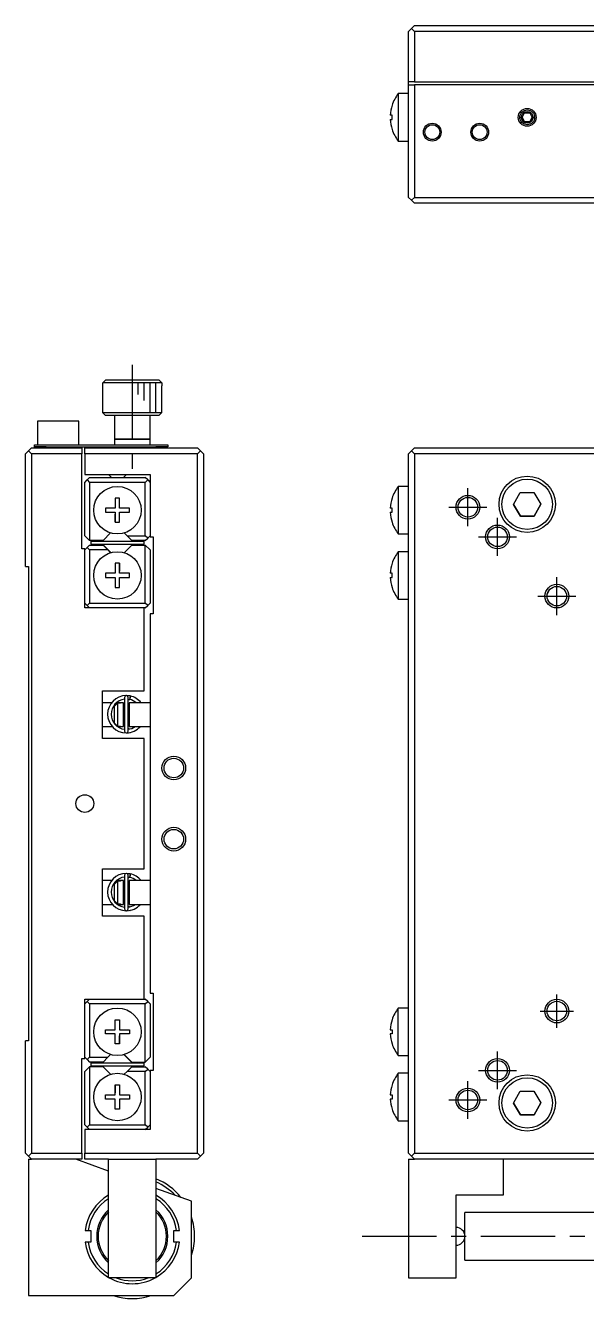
# Model space of a CAD drawing. Extents: x -231 to 383, y -28 to 309.
# Drawn here: x -168.3 to -73.7, y 94.3 to 309 of the extents above; entities that cross this region are included whole.
import ezdxf

# ---------------------------------------------------------------- set-up
doc = ezdxf.new("R2010")
doc.units = 0
doc.header["$LTSCALE"] = 10
doc.linetypes.add('CENTER', pattern=[2, 1.25, -0.25, 0.25, -0.25])
doc.layers.get('0').update_dxf_attribs({"linetype": 'CONTINUOUS'})
doc.layers.add('CENTER', color=1, linetype='CENTER')

msp = doc.modelspace()

# ---------------------------------------------------------------- linework, layer by layer
at = {"color": 7, "linetype": 'CONTINUOUS'}
for p, q in [((-103.739246, 308.047833), (-103.239246, 308.547833)), ((-103.739246, 299.547833), (-103.739246, 308.047833)), ((-102.739246, 309.047833), (-103.239246, 308.547833)), ((-103.239246, 308.547833), (-102.739246, 308.047833)), ((-102.739246, 309.047833), (15.260754, 309.047833)), ((-102.739246, 308.047833), (-102.739246, 299.547833)), ((15.260754, 308.047833), (-102.739246, 308.047833)), ((-102.739246, 299.547833), (-103.739246, 299.547833)), ((-103.739246, 299.047833), (-103.739246, 299.547833)), ((-103.739246, 295.197833), (-103.739246, 299.047833)), ((-103.739246, 299.047833), (-102.739246, 299.047833)), ((-102.739246, 299.547833), (-66.239246, 299.547833)), ((-66.239246, 299.047833), (-102.739246, 299.047833)), ((-102.739246, 299.047833), (-102.739246, 280.047833)), ((-105.462722, 297.547833), (-105.462722, 289.547833)), ((-103.739246, 297.547833), (-105.462722, 297.547833)), ((-103.739246, 297.547833), (-105.462722, 297.547833)), ((-106.501829, 295.583263), (-106.510878, 295.587677)), ((-103.739246, 291.897833), (-103.739246, 295.197833)), ((-84.605272, 293.547833), (-84.172259, 294.297833)), ((-84.172259, 294.297833), (-83.306233, 294.297833)), ((-83.306233, 294.297833), (-82.873221, 293.547833)), ((-106.501829, 293.907833), (-106.819277, 293.907833)), ((-106.819277, 293.187833), (-106.501829, 293.187833)), ((-106.501829, 293.187833), (-106.501829, 293.907833)), ((-84.172259, 292.797833), (-84.605272, 293.547833)), ((-84.605272, 293.547833), (-84.172259, 292.797833)), ((-83.306233, 292.797833), (-84.172259, 292.797833)), ((-84.172259, 292.797833), (-83.306233, 292.797833)), ((-82.873221, 293.547833), (-83.306233, 292.797833)), ((-83.306233, 292.797833), (-82.873221, 293.547833)), ((-106.510878, 291.507989), (-106.501829, 291.512402)), ((-103.739246, 280.047833), (-103.739246, 291.897833)), ((-105.462722, 289.547833), (-103.739246, 289.547833)), ((-105.462722, 289.547833), (-103.739246, 289.547833)), ((-103.739246, 280.047833), (-103.239246, 279.547833)), ((-103.239246, 279.547833), (-102.739246, 280.047833)), ((-103.239246, 279.547833), (-102.739246, 279.047833)), ((-102.739246, 280.047833), (15.260754, 280.047833)), ((15.260754, 279.047833), (-102.739246, 279.047833)), ((-155.292043, 248.769549), (-154.790256, 249.269549)), ((-154.790256, 249.269549), (-145.825882, 249.269549)), ((-145.825882, 249.269549), (-145.324095, 248.769549)), ((-155.308069, 248.269549), (-155.292043, 248.269549)), ((-155.308069, 248.269549), (-155.308069, 243.769549)), ((-145.324095, 248.769549), (-155.292043, 248.769549)), ((-155.292043, 248.269549), (-155.292043, 248.769549)), ((-145.324095, 248.769549), (-145.324095, 248.269549)), ((-145.324095, 248.269549), (-145.308069, 248.269549)), ((-145.308069, 243.769549), (-145.308069, 248.269549)), ((-155.308069, 243.769549), (-145.308069, 243.769549)), ((-155.308069, 243.769549), (-154.808069, 243.269549)), ((-145.808069, 243.269549), (-154.808069, 243.269549)), ((-153.308069, 243.269549), (-153.308069, 239.269549)), ((-147.308069, 239.269549), (-147.308069, 243.269549)), ((-145.808069, 243.269549), (-145.308069, 243.769549)), ((-159.308069, 242.269549), (-166.308069, 242.269549)), ((-166.308069, 242.269549), (-166.308069, 238.269549)), ((-159.308069, 238.269549), (-159.308069, 242.269549)), ((-153.308069, 239.269549), (-147.308069, 239.269549)), ((-147.308069, 239.269549), (-153.308069, 239.269549)), ((-153.308069, 239.269549), (-153.308069, 238.269549)), ((-147.308069, 238.269549), (-147.308069, 239.269549)), ((-168.308069, 236.769549), (-167.808069, 237.269549)), ((-168.308069, 217.769549), (-168.308069, 236.769549)), ((-167.808069, 237.269549), (-167.308069, 237.769549)), ((-167.308069, 236.769549), (-167.808069, 237.269549)), ((-167.308069, 237.769549), (-158.808069, 237.769549)), ((-158.808069, 236.769549), (-167.308069, 236.769549)), ((-167.308069, 236.769549), (-167.308069, 118.769549)), ((-166.808069, 237.969549), (-166.808069, 238.269549)), ((-166.808069, 238.269549), (-164.808069, 238.269549)), ((-166.808069, 237.769549), (-166.808069, 237.969549)), ((-166.808069, 237.969549), (-164.808069, 237.969549)), ((-164.808069, 237.969549), (-166.808069, 237.969549)), ((-164.808069, 238.269549), (-146.308069, 238.269549)), ((-164.808069, 237.969549), (-160.808069, 237.969549)), ((-164.808069, 237.969549), (-160.808069, 237.969549)), ((-160.808069, 237.969549), (-146.308069, 237.969549)), ((-158.808069, 237.969549), (-158.808069, 237.769549)), ((-158.808069, 237.769549), (-158.808069, 236.769549)), ((-158.808069, 220.769549), (-158.808069, 236.769549)), ((-158.308069, 237.769549), (-139.308069, 237.769549)), ((-158.308069, 236.769549), (-158.308069, 237.769549)), ((-158.308069, 236.769549), (-158.308069, 233.269549)), ((-139.308069, 236.769549), (-158.308069, 236.769549)), ((-151.808069, 237.969549), (-151.808069, 237.769568)), ((-148.808069, 237.769568), (-148.808069, 237.969549)), ((-146.308069, 238.269549), (-144.308069, 238.269549)), ((-144.308069, 237.969549), (-146.308069, 237.969549)), ((-144.308069, 238.269549), (-144.308069, 237.969549)), ((-138.808069, 237.269549), (-139.308069, 237.769549)), ((-139.308069, 236.769549), (-138.808069, 237.269549)), ((-139.308069, 118.769549), (-139.308069, 236.769549)), ((-138.808069, 237.269549), (-138.308069, 236.769549)), ((-138.308069, 236.769549), (-138.308069, 118.769549)), ((-103.739246, 236.769549), (-103.239246, 237.269549)), ((-103.739246, 228.919549), (-103.739246, 236.769549)), ((-103.239246, 237.269549), (-102.739246, 237.769549)), ((-103.239246, 237.269549), (-102.739246, 236.769549)), ((-102.739246, 237.769549), (15.260754, 237.769549)), ((-102.739246, 236.769549), (-102.739246, 118.769549)), ((15.260754, 236.769549), (-102.739246, 236.769549)), ((-158.308069, 233.269549), (-154.308069, 233.269549)), ((-158.308069, 231.969549), (-157.908069, 232.369549)), ((-158.308069, 222.969549), (-158.308069, 231.969549)), ((-157.508069, 232.769549), (-157.908069, 232.369549)), ((-157.908069, 232.369549), (-157.508069, 231.969549)), ((-157.508069, 232.769549), (-148.108069, 232.769549)), ((-157.508069, 231.969549), (-157.508069, 222.169549)), ((-148.108069, 231.969549), (-157.508069, 231.969549)), ((-154.308069, 233.269549), (-151.808064, 233.269549)), ((-154.308069, 233.269549), (-154.058069, 233.019549)), ((-154.058069, 233.019549), (-153.808069, 232.769549)), ((-151.808069, 232.769549), (-151.558069, 233.019549)), ((-151.808064, 233.269549), (-151.308069, 233.269549)), ((-151.558069, 233.019549), (-151.308069, 233.269549)), ((-151.308069, 233.269549), (-148.808074, 233.269549)), ((-148.808074, 233.269549), (-147.308069, 233.269549)), ((-147.708069, 232.369549), (-148.108069, 232.769549)), ((-148.108069, 231.969549), (-147.708069, 232.369549)), ((-148.108069, 222.969549), (-148.108069, 231.969549)), ((-147.708069, 232.369549), (-147.308069, 231.969549)), ((-147.308069, 233.269549), (-147.308069, 222.769549)), ((-105.462722, 231.269549), (-105.462722, 223.269549)), ((-103.739246, 231.269549), (-105.462722, 231.269549)), ((-86.048553, 228.248634), (-84.912013, 230.259009)), ((-84.912013, 230.259009), (-82.602706, 230.279925)), ((-82.602706, 230.279925), (-81.42994, 228.290464)), ((-152.448069, 229.30498), (-153.168069, 229.30498)), ((-153.168069, 229.30498), (-153.168069, 227.629549)), ((-153.168069, 229.30498), (-153.168069, 227.957578)), ((-152.448069, 227.629549), (-152.448069, 229.30498)), ((-106.501829, 229.30498), (-106.510878, 229.309393)), ((-103.739246, 225.619549), (-103.739246, 228.919549)), ((-84.875786, 226.259173), (-86.048553, 228.248634)), ((-86.048553, 228.248634), (-84.875786, 226.259173)), ((-81.42994, 228.290464), (-82.56648, 226.280089)), ((-82.56648, 226.280089), (-81.42994, 228.290464)), ((-153.168069, 227.629549), (-154.843499, 227.629549)), ((-154.843499, 227.629549), (-154.843499, 226.909549)), ((-154.843499, 226.909549), (-153.168069, 226.909549)), ((-153.168069, 226.909549), (-153.168069, 225.234119)), ((-153.168069, 225.234119), (-153.168069, 226.58152)), ((-150.772638, 227.629549), (-152.448069, 227.629549)), ((-152.448069, 225.234119), (-152.448069, 226.909549)), ((-152.448069, 226.909549), (-150.772638, 226.909549)), ((-150.772638, 226.909549), (-150.772638, 227.629549)), ((-106.501829, 227.629549), (-106.819277, 227.629549)), ((-106.819277, 226.909549), (-106.501829, 226.909549)), ((-106.501829, 226.909549), (-106.501829, 227.629549)), ((-103.739246, 217.919549), (-103.739246, 225.619549)), ((-82.56648, 226.280089), (-84.875786, 226.259173)), ((-84.875786, 226.259173), (-82.56648, 226.280089)), ((-155.236496, 222.169549), (-153.965408, 223.440637)), ((-153.168069, 225.234119), (-152.448069, 225.234119)), ((-151.65073, 223.440637), (-151.179642, 222.969549)), ((-106.510878, 225.229705), (-106.501829, 225.234119)), ((-157.508069, 222.169549), (-158.308069, 222.969549)), ((-157.508069, 221.369549), (-157.908069, 220.969549)), ((-155.236496, 222.169549), (-157.508069, 222.169549)), ((-157.508069, 221.369549), (-155.236496, 221.369549)), ((-157.308069, 222.019549), (-148.308069, 222.019549)), ((-157.308069, 222.019549), (-157.308069, 221.519549)), ((-157.308069, 221.519549), (-148.308069, 221.519549)), ((-155.307207, 222.169549), (-155.457207, 222.019549)), ((-155.386496, 222.019549), (-155.236496, 222.169549)), ((-155.236496, 221.369549), (-155.386496, 221.519549)), ((-155.315785, 221.519549), (-153.910785, 220.114548)), ((-155.236496, 221.369549), (-154.436496, 220.569549)), ((-150.379642, 221.369549), (-151.65073, 220.098461)), ((-151.179642, 222.969549), (-148.108069, 222.969549)), ((-150.379642, 222.169549), (-151.179642, 222.969549)), ((-148.108069, 222.169549), (-150.379642, 222.169549)), ((-150.229642, 221.519549), (-150.379642, 221.369549)), ((-150.379642, 221.369549), (-148.108069, 221.369549)), ((-150.158931, 222.019549), (-150.308931, 222.169549)), ((-148.308069, 221.519549), (-148.308069, 222.019549)), ((-147.708069, 222.569549), (-148.108069, 222.969549)), ((-148.108069, 222.169549), (-147.708069, 222.569549)), ((-148.108069, 211.569549), (-148.108069, 221.369549)), ((-148.108069, 221.369549), (-147.308069, 220.569549)), ((-147.308069, 222.969549), (-147.708069, 222.569549)), ((-147.308069, 222.769549), (-146.808069, 222.769549)), ((-146.808069, 222.769549), (-146.808069, 209.769549)), ((-105.462722, 223.269549), (-103.739246, 223.269549)), ((-158.308069, 220.769549), (-158.808069, 220.769549)), ((-158.308069, 220.569549), (-157.908069, 220.969549)), ((-158.308069, 210.769549), (-158.308069, 220.769549)), ((-157.908069, 220.969549), (-157.508069, 220.569549)), ((-154.436496, 220.569549), (-157.508069, 220.569549)), ((-157.508069, 220.569549), (-157.508069, 211.569549)), ((-153.965408, 220.098461), (-154.436496, 220.569549)), ((-147.308069, 220.569549), (-147.308069, 211.569549)), ((-105.462722, 220.269549), (-105.462722, 216.269549)), ((-103.739246, 220.269549), (-105.462722, 220.269549)), ((-168.308069, 217.769549), (-167.808069, 217.769549)), ((-167.808069, 217.769549), (-167.808069, 137.769549)), ((-152.448069, 218.30498), (-153.168069, 218.30498)), ((-153.168069, 218.30498), (-153.168069, 216.629549)), ((-152.448069, 216.629549), (-152.448069, 218.30498)), ((-152.448069, 218.30498), (-152.448069, 216.957578)), ((-106.501829, 218.30498), (-106.510878, 218.309393)), ((-106.501829, 218.30498), (-106.510878, 218.309393)), ((-103.739246, 214.619549), (-103.739246, 217.919549)), ((-153.168069, 216.629549), (-154.843499, 216.629549)), ((-154.843499, 216.629549), (-154.843499, 215.909549)), ((-154.843499, 215.909549), (-153.168069, 215.909549)), ((-153.168069, 215.909549), (-153.168069, 214.234119)), ((-150.772638, 216.629549), (-152.448069, 216.629549)), ((-152.448069, 215.909549), (-150.772638, 215.909549)), ((-152.448069, 214.234119), (-152.448069, 215.909549)), ((-152.448069, 214.234119), (-152.448069, 215.58152)), ((-150.772638, 215.909549), (-150.772638, 216.629549)), ((-106.501829, 216.629549), (-106.819277, 216.629549)), ((-106.819277, 215.909549), (-106.501829, 215.909549)), ((-106.501829, 215.909549), (-106.501829, 216.629549)), ((-105.462722, 216.269549), (-105.462722, 212.269549)), ((-153.168069, 214.234119), (-152.448069, 214.234119)), ((-106.510878, 214.229705), (-106.501829, 214.234119)), ((-106.510878, 214.229705), (-106.501829, 214.234119)), ((-103.739246, 140.919549), (-103.739246, 214.619549)), ((-157.908069, 211.169549), (-158.308069, 211.569549)), ((-148.308069, 210.769549), (-158.308069, 210.769549)), ((-157.508069, 211.569549), (-157.908069, 211.169549)), ((-157.908069, 211.169549), (-157.508069, 210.769549)), ((-157.508069, 211.569549), (-148.108069, 211.569549)), ((-148.108069, 210.769549), (-148.308069, 210.769549)), ((-148.308069, 196.769549), (-148.308069, 210.769549)), ((-147.708069, 211.169549), (-148.108069, 211.569549)), ((-148.108069, 210.769549), (-147.708069, 211.169549)), ((-147.308069, 211.569549), (-147.708069, 211.169549)), ((-105.462722, 212.269549), (-103.739246, 212.269549)), ((-147.308069, 209.769549), (-147.308069, 145.769549)), ((-146.808069, 209.769549), (-147.308069, 209.769549)), ((-155.308069, 196.769549), (-148.308069, 196.769549)), ((-155.308069, 194.019549), (-155.308069, 196.769549)), ((-151.613333, 195.694657), (-151.613333, 189.994657)), ((-150.743612, 195.942108), (-151.281205, 195.993589)), ((-150.647295, 195.923438), (-151.088391, 195.893176)), ((-151.013333, 189.994657), (-151.013333, 195.694657)), ((-150.637735, 195.920788), (-150.763158, 195.335121)), ((-150.646892, 195.922781), (-150.743612, 195.942108)), ((-150.72485, 195.457666), (-150.730101, 195.439592)), ((-150.719512, 195.476804), (-150.72485, 195.457666)), ((-150.71412, 195.496888), (-150.719512, 195.476804)), ((-150.708707, 195.517793), (-150.71412, 195.496888)), ((-150.703306, 195.539392), (-150.708707, 195.517793)), ((-150.697951, 195.561551), (-150.703306, 195.539392)), ((-150.692674, 195.584133), (-150.697951, 195.561551)), ((-150.687509, 195.607), (-150.692674, 195.584133)), ((-150.682487, 195.630009), (-150.687509, 195.607)), ((-150.677639, 195.65302), (-150.682487, 195.630009)), ((-150.672996, 195.67589), (-150.677639, 195.65302)), ((-150.668584, 195.698479), (-150.672996, 195.67589)), ((-150.664433, 195.720647), (-150.668584, 195.698479)), ((-150.660567, 195.742257), (-150.664433, 195.720647)), ((-150.65701, 195.763177), (-150.660567, 195.742257)), ((-150.653784, 195.783277), (-150.65701, 195.763177)), ((-150.65091, 195.802433), (-150.653784, 195.783277)), ((-150.648404, 195.820527), (-150.65091, 195.802433)), ((-150.646282, 195.837449), (-150.648404, 195.820527)), ((-150.647826, 195.923496), (-150.645804, 195.922575)), ((-150.644558, 195.853092), (-150.646282, 195.837449)), ((-150.645804, 195.922575), (-150.644183, 195.919852)), ((-150.643241, 195.867362), (-150.644558, 195.853092)), ((-150.644183, 195.919852), (-150.642972, 195.915344)), ((-150.642341, 195.880169), (-150.643241, 195.867362)), ((-150.642972, 195.915344), (-150.642179, 195.909077)), ((-150.641862, 195.891435), (-150.642341, 195.880169)), ((-150.642179, 195.909077), (-150.641808, 195.901091)), ((-150.641808, 195.901091), (-150.641862, 195.891435)), ((-153.804553, 194.769549), (-155.308069, 194.769549)), ((-155.308069, 191.519549), (-155.308069, 194.019549)), ((-153.308069, 194.183763), (-152.808069, 194.706041)), ((-153.308069, 191.355335), (-153.308069, 194.183763)), ((-152.308069, 194.769549), (-152.986301, 194.769549)), ((-152.808069, 194.706041), (-152.808069, 190.833057)), ((-152.308069, 194.706041), (-152.808069, 194.706041)), ((-152.308069, 194.769549), (-152.308069, 194.706041)), ((-151.808069, 194.769549), (-152.308069, 194.769549)), ((-151.808069, 190.769549), (-151.808069, 194.769549)), ((-151.613333, 194.019549), (-151.808069, 194.019549)), ((-151.613418, 195.37734), (-151.57652, 195.381412)), ((-151.013333, 195.141406), (-151.01312, 195.150681)), ((-150.808069, 194.019549), (-151.013333, 194.019549)), ((-151.01312, 195.150681), (-151.012434, 195.160447)), ((-151.012434, 195.160447), (-151.011275, 195.170169)), ((-151.011275, 195.170169), (-151.009648, 195.179823)), ((-151.009648, 195.179823), (-151.007554, 195.189389)), ((-151.007554, 195.189389), (-151.004998, 195.198844)), ((-151.004998, 195.198844), (-151.001985, 195.208166)), ((-151.001985, 195.208166), (-150.998521, 195.217335)), ((-150.998521, 195.217335), (-150.994613, 195.226328)), ((-150.994613, 195.226328), (-150.990268, 195.235126)), ((-150.990268, 195.235126), (-150.985496, 195.243706)), ((-150.985496, 195.243706), (-150.980306, 195.252048)), ((-150.980306, 195.252048), (-150.974708, 195.260131)), ((-150.974708, 195.260131), (-150.968714, 195.267936)), ((-150.968714, 195.267936), (-150.962337, 195.275444)), ((-150.962337, 195.275444), (-150.955591, 195.282633)), ((-150.955591, 195.282633), (-150.948489, 195.289486)), ((-150.948489, 195.289486), (-150.941047, 195.295985)), ((-150.941047, 195.295985), (-150.933283, 195.302111)), ((-150.933283, 195.302111), (-150.925213, 195.307848)), ((-150.925213, 195.307848), (-150.916857, 195.31318)), ((-150.916857, 195.31318), (-150.908235, 195.31809)), ((-150.908235, 195.31809), (-150.899367, 195.322565)), ((-150.899367, 195.322565), (-150.890274, 195.32659)), ((-150.890274, 195.32659), (-150.880981, 195.330154)), ((-150.880981, 195.330154), (-150.87151, 195.333244)), ((-150.87151, 195.333244), (-150.861887, 195.335852)), ((-150.861887, 195.335852), (-150.852135, 195.337969)), ((-150.852135, 195.337969), (-150.842282, 195.339587)), ((-150.842282, 195.339587), (-150.832353, 195.3407)), ((-150.832353, 195.3407), (-150.822375, 195.341306)), ((-150.822375, 195.341306), (-150.812376, 195.341401)), ((-150.812376, 195.341401), (-150.802383, 195.340984)), ((-150.808069, 194.769549), (-150.808069, 190.769549)), ((-147.308069, 194.769549), (-150.808069, 194.769549)), ((-150.802383, 195.340984), (-150.792423, 195.340057)), ((-150.792423, 195.340057), (-150.782523, 195.338623)), ((-150.782523, 195.338623), (-150.774152, 195.337002)), ((-150.782506, 195.339359), (-150.746281, 195.331378)), ((-150.771212, 195.337831), (-150.773621, 195.336944)), ((-150.76843, 195.340521), (-150.771212, 195.337831)), ((-150.765292, 195.344998), (-150.76843, 195.340521)), ((-150.761817, 195.351233), (-150.765292, 195.344998)), ((-150.758028, 195.359187), (-150.761817, 195.351233)), ((-150.753947, 195.368813), (-150.758028, 195.359187)), ((-150.749599, 195.380051), (-150.753947, 195.368813)), ((-150.745012, 195.392831), (-150.749599, 195.380051)), ((-150.740213, 195.407074), (-150.745012, 195.392831)), ((-150.735233, 195.422693), (-150.740213, 195.407074)), ((-150.730101, 195.439592), (-150.735233, 195.422693)), ((-155.308069, 188.769549), (-155.308069, 191.519549)), ((-152.808069, 190.833057), (-153.308069, 191.355335)), ((-151.808069, 191.519549), (-151.613333, 191.519549)), ((-151.013333, 191.519549), (-150.808069, 191.519549)), ((-155.308069, 190.769549), (-153.680887, 190.769549)), ((-152.808069, 190.833057), (-152.308069, 190.833057)), ((-152.795294, 190.769549), (-152.308069, 190.769549)), ((-152.308069, 190.833057), (-152.308069, 190.769549)), ((-152.308069, 190.769549), (-151.808069, 190.769549)), ((-151.013223, 190.54123), (-151.013333, 190.547907)), ((-151.012662, 190.531451), (-151.013223, 190.54123)), ((-151.011627, 190.521707), (-151.012662, 190.531451)), ((-151.010121, 190.512021), (-151.011627, 190.521707)), ((-151.008146, 190.502415), (-151.010121, 190.512021)), ((-151.005705, 190.49291), (-151.008146, 190.502415)), ((-151.002802, 190.48353), (-151.005705, 190.49291)), ((-150.999444, 190.474295), (-151.002802, 190.48353)), ((-150.995636, 190.465228), (-150.999444, 190.474295)), ((-150.991386, 190.45635), (-150.995636, 190.465228)), ((-150.986701, 190.447684), (-150.991386, 190.45635)), ((-150.981592, 190.43925), (-150.986701, 190.447684)), ((-150.976068, 190.43107), (-150.981592, 190.43925)), ((-150.970141, 190.423164), (-150.976068, 190.43107)), ((-150.963824, 190.415554), (-150.970141, 190.423164)), ((-150.957129, 190.408258), (-150.963824, 190.415554)), ((-150.950072, 190.401297), (-150.957129, 190.408258)), ((-150.942669, 190.39469), (-150.950072, 190.401297)), ((-150.934937, 190.388455), (-150.942669, 190.39469)), ((-150.926893, 190.38261), (-150.934937, 190.388455)), ((-150.918558, 190.377172), (-150.926893, 190.38261)), ((-150.909951, 190.372156), (-150.918558, 190.377172)), ((-150.901094, 190.367577), (-150.909951, 190.372156)), ((-150.89201, 190.36345), (-150.901094, 190.367577)), ((-150.882721, 190.359786), (-150.89201, 190.36345)), ((-150.873253, 190.356598), (-150.882721, 190.359786)), ((-150.86363, 190.353895), (-150.873253, 190.356598)), ((-150.853878, 190.351685), (-150.86363, 190.353895)), ((-150.844023, 190.349976), (-150.853878, 190.351685)), ((-150.834093, 190.348772), (-150.844023, 190.349976)), ((-150.824115, 190.348077), (-150.834093, 190.348772)), ((-150.814115, 190.347893), (-150.824115, 190.348077)), ((-150.804121, 190.34822), (-150.814115, 190.347893)), ((-150.808069, 190.769549), (-147.308069, 190.769549)), ((-150.794161, 190.349057), (-150.804121, 190.34822)), ((-150.784261, 190.350402), (-150.794161, 190.349057)), ((-150.774152, 190.352312), (-150.784261, 190.350402)), ((-150.702871, 189.755903), (-150.701303, 189.756129)), ((-150.701303, 189.756129), (-150.699339, 189.756416)), ((-150.699339, 189.756416), (-150.69749, 189.756691)), ((-150.69749, 189.756691), (-150.695783, 189.756949)), ((-150.695783, 189.756949), (-150.694702, 189.757115)), ((-150.694702, 189.757115), (-150.692327, 189.757483)), ((-150.692327, 189.757483), (-150.691167, 189.757666)), ((-150.691167, 189.757666), (-150.689685, 189.757902)), ((-150.689685, 189.757902), (-150.687965, 189.758179)), ((-150.687965, 189.758179), (-150.686623, 189.758399)), ((-150.686623, 189.758399), (-150.683118, 189.758982)), ((-150.683118, 189.758982), (-150.681571, 189.759245)), ((-150.681571, 189.759245), (-150.647295, 189.765876)), ((-150.646808, 189.766033), (-150.647826, 189.765818)), ((-150.647345, 189.766431), (-150.582806, 189.781115)), ((-148.308069, 188.769549), (-155.308069, 188.769549)), ((-148.308069, 166.769549), (-148.308069, 188.769549)), ((-155.308069, 166.769549), (-148.308069, 166.769549)), ((-155.308069, 164.019549), (-155.308069, 166.769549)), ((-151.613418, 165.37734), (-151.57652, 165.381412)), ((-151.613333, 165.694657), (-151.613333, 159.994657)), ((-150.743612, 165.942108), (-151.281205, 165.993589)), ((-150.647295, 165.923438), (-151.088391, 165.893176)), ((-151.013333, 159.994657), (-151.013333, 165.694657)), ((-150.636853, 165.92001), (-150.763158, 165.335121)), ((-150.749599, 165.380051), (-150.753947, 165.368813)), ((-150.745012, 165.392831), (-150.749599, 165.380051)), ((-150.740213, 165.407074), (-150.745012, 165.392831)), ((-150.646892, 165.922781), (-150.743612, 165.942108)), ((-150.735233, 165.422693), (-150.740213, 165.407074)), ((-150.730101, 165.439592), (-150.735233, 165.422693)), ((-150.72485, 165.457666), (-150.730101, 165.439592)), ((-150.719512, 165.476804), (-150.72485, 165.457666)), ((-150.71412, 165.496888), (-150.719512, 165.476804)), ((-150.708707, 165.517793), (-150.71412, 165.496888)), ((-150.703306, 165.539392), (-150.708707, 165.517793)), ((-150.697951, 165.561551), (-150.703306, 165.539392)), ((-150.692674, 165.584133), (-150.697951, 165.561551)), ((-150.687509, 165.607), (-150.692674, 165.584133)), ((-150.682487, 165.630009), (-150.687509, 165.607)), ((-150.677639, 165.65302), (-150.682487, 165.630009)), ((-150.672996, 165.67589), (-150.677639, 165.65302)), ((-150.668584, 165.698479), (-150.672996, 165.67589)), ((-150.664433, 165.720647), (-150.668584, 165.698479)), ((-150.660567, 165.742257), (-150.664433, 165.720647)), ((-150.65701, 165.763177), (-150.660567, 165.742257)), ((-150.653784, 165.783277), (-150.65701, 165.763177)), ((-150.65091, 165.802433), (-150.653784, 165.783277)), ((-150.648404, 165.820527), (-150.65091, 165.802433)), ((-150.646282, 165.837449), (-150.648404, 165.820527)), ((-150.647826, 165.923496), (-150.645804, 165.922575)), ((-150.644558, 165.853092), (-150.646282, 165.837449)), ((-150.645804, 165.922575), (-150.644183, 165.919852)), ((-150.643241, 165.867362), (-150.644558, 165.853092)), ((-150.644183, 165.919852), (-150.642972, 165.915344)), ((-150.642341, 165.880169), (-150.643241, 165.867362)), ((-150.642972, 165.915344), (-150.642179, 165.909077)), ((-150.641862, 165.891435), (-150.642341, 165.880169)), ((-150.642179, 165.909077), (-150.641808, 165.901091)), ((-150.641808, 165.901091), (-150.641862, 165.891435)), ((-150.637735, 165.920788), (-150.636853, 165.92001)), ((-153.804553, 164.769549), (-155.308069, 164.769549)), ((-155.308069, 161.519549), (-155.308069, 164.019549)), ((-153.308069, 164.183763), (-152.808069, 164.706041)), ((-153.308069, 161.355335), (-153.308069, 164.183763)), ((-152.308069, 164.769549), (-152.986301, 164.769549)), ((-152.808069, 164.706041), (-152.808069, 160.833057)), ((-152.308069, 164.706041), (-152.808069, 164.706041)), ((-152.308069, 164.769549), (-152.308069, 164.706041)), ((-151.808069, 164.769549), (-152.308069, 164.769549)), ((-151.808069, 160.769549), (-151.808069, 164.769549)), ((-151.613333, 164.019549), (-151.808069, 164.019549)), ((-151.013333, 165.141406), (-151.01312, 165.150681)), ((-150.808069, 164.019549), (-151.013333, 164.019549)), ((-151.01312, 165.150681), (-151.012434, 165.160447)), ((-151.012434, 165.160447), (-151.011275, 165.170169)), ((-151.011275, 165.170169), (-151.009648, 165.179823)), ((-151.009648, 165.179823), (-151.007554, 165.189389)), ((-151.007554, 165.189389), (-151.004998, 165.198844)), ((-151.004998, 165.198844), (-151.001985, 165.208166)), ((-151.001985, 165.208166), (-150.998521, 165.217335)), ((-150.998521, 165.217335), (-150.994613, 165.226328)), ((-150.994613, 165.226328), (-150.990268, 165.235126)), ((-150.990268, 165.235126), (-150.985496, 165.243706)), ((-150.985496, 165.243706), (-150.980306, 165.252048)), ((-150.980306, 165.252048), (-150.974708, 165.260131)), ((-150.974708, 165.260131), (-150.968714, 165.267936)), ((-150.968714, 165.267936), (-150.962337, 165.275444)), ((-150.962337, 165.275444), (-150.955591, 165.282633)), ((-150.955591, 165.282633), (-150.948489, 165.289486)), ((-150.948489, 165.289486), (-150.941047, 165.295985)), ((-150.941047, 165.295985), (-150.933283, 165.302111)), ((-150.933283, 165.302111), (-150.925213, 165.307848)), ((-150.925213, 165.307848), (-150.916857, 165.31318)), ((-150.916857, 165.31318), (-150.908235, 165.31809)), ((-150.908235, 165.31809), (-150.899367, 165.322565)), ((-150.899367, 165.322565), (-150.890274, 165.32659)), ((-150.890274, 165.32659), (-150.880981, 165.330154)), ((-150.880981, 165.330154), (-150.87151, 165.333244)), ((-150.87151, 165.333244), (-150.861887, 165.335852)), ((-150.861887, 165.335852), (-150.852135, 165.337969)), ((-150.852135, 165.337969), (-150.842282, 165.339587)), ((-150.842282, 165.339587), (-150.832353, 165.3407)), ((-150.832353, 165.3407), (-150.822375, 165.341306)), ((-150.822375, 165.341306), (-150.812376, 165.341401)), ((-150.812376, 165.341401), (-150.802383, 165.340984)), ((-150.808069, 164.769549), (-150.808069, 160.769549)), ((-147.308069, 164.769549), (-150.808069, 164.769549)), ((-150.802383, 165.340984), (-150.792423, 165.340057)), ((-150.792423, 165.340057), (-150.782523, 165.338623)), ((-150.782523, 165.338623), (-150.774152, 165.337002)), ((-150.782506, 165.339359), (-150.764708, 165.335508)), ((-150.771212, 165.337831), (-150.773621, 165.336944)), ((-150.76843, 165.340521), (-150.771212, 165.337831)), ((-150.765292, 165.344998), (-150.76843, 165.340521)), ((-150.761817, 165.351233), (-150.765292, 165.344998)), ((-150.764708, 165.335508), (-150.746281, 165.331378)), ((-150.758028, 165.359187), (-150.761817, 165.351233)), ((-150.753947, 165.368813), (-150.758028, 165.359187)), ((-155.308069, 158.769549), (-155.308069, 161.519549)), ((-152.808069, 160.833057), (-153.308069, 161.355335)), ((-151.808069, 161.519549), (-151.613333, 161.519549)), ((-151.013333, 161.519549), (-150.808069, 161.519549)), ((-155.308069, 160.769549), (-153.680887, 160.769549)), ((-152.808069, 160.833057), (-152.308069, 160.833057)), ((-152.795294, 160.769549), (-152.308069, 160.769549)), ((-152.308069, 160.833057), (-152.308069, 160.769549)), ((-152.308069, 160.769549), (-151.808069, 160.769549)), ((-151.013223, 160.54123), (-151.013333, 160.547907)), ((-151.012662, 160.531451), (-151.013223, 160.54123)), ((-151.011627, 160.521707), (-151.012662, 160.531451)), ((-151.010121, 160.512021), (-151.011627, 160.521707)), ((-151.008146, 160.502415), (-151.010121, 160.512021)), ((-151.005705, 160.49291), (-151.008146, 160.502415)), ((-151.002802, 160.48353), (-151.005705, 160.49291)), ((-150.999444, 160.474295), (-151.002802, 160.48353)), ((-150.995636, 160.465228), (-150.999444, 160.474295)), ((-150.991386, 160.45635), (-150.995636, 160.465228)), ((-150.986701, 160.447684), (-150.991386, 160.45635)), ((-150.981592, 160.43925), (-150.986701, 160.447684)), ((-150.976068, 160.43107), (-150.981592, 160.43925)), ((-150.970141, 160.423164), (-150.976068, 160.43107)), ((-150.963824, 160.415554), (-150.970141, 160.423164)), ((-150.957129, 160.408258), (-150.963824, 160.415554)), ((-150.950072, 160.401297), (-150.957129, 160.408258)), ((-150.942669, 160.39469), (-150.950072, 160.401297)), ((-150.934937, 160.388455), (-150.942669, 160.39469)), ((-150.926893, 160.38261), (-150.934937, 160.388455)), ((-150.918558, 160.377172), (-150.926893, 160.38261)), ((-150.909951, 160.372156), (-150.918558, 160.377172)), ((-150.901094, 160.367577), (-150.909951, 160.372156)), ((-150.89201, 160.36345), (-150.901094, 160.367577)), ((-150.882721, 160.359786), (-150.89201, 160.36345)), ((-150.873253, 160.356598), (-150.882721, 160.359786)), ((-150.86363, 160.353895), (-150.873253, 160.356598)), ((-150.853878, 160.351685), (-150.86363, 160.353895)), ((-150.844023, 160.349976), (-150.853878, 160.351685)), ((-150.834093, 160.348772), (-150.844023, 160.349976)), ((-150.824115, 160.348077), (-150.834093, 160.348772)), ((-150.814115, 160.347893), (-150.824115, 160.348077)), ((-150.804121, 160.34822), (-150.814115, 160.347893)), ((-150.808069, 160.769549), (-147.308069, 160.769549)), ((-150.794161, 160.349057), (-150.804121, 160.34822)), ((-150.784261, 160.350402), (-150.794161, 160.349057)), ((-150.774152, 160.352312), (-150.784261, 160.350402)), ((-150.702871, 159.755903), (-150.701303, 159.756129)), ((-150.701303, 159.756129), (-150.699339, 159.756416)), ((-150.699339, 159.756416), (-150.69749, 159.756691)), ((-150.69749, 159.756691), (-150.695783, 159.756949)), ((-150.695783, 159.756949), (-150.694702, 159.757115)), ((-150.694702, 159.757115), (-150.692327, 159.757483)), ((-150.692327, 159.757483), (-150.691167, 159.757666)), ((-150.691167, 159.757666), (-150.689685, 159.757902)), ((-150.689685, 159.757902), (-150.687965, 159.758179)), ((-150.687965, 159.758179), (-150.686623, 159.758399)), ((-150.686623, 159.758399), (-150.683118, 159.758982)), ((-150.683118, 159.758982), (-150.681571, 159.759245)), ((-150.681571, 159.759245), (-150.647295, 159.765876)), ((-150.646808, 159.766033), (-150.647826, 159.765818)), ((-150.647345, 159.766431), (-150.612642, 159.774147)), ((-148.308069, 158.769549), (-155.308069, 158.769549)), ((-148.308069, 144.769549), (-148.308069, 158.769549)), ((-158.308069, 144.769549), (-148.308069, 144.769549)), ((-158.308069, 134.769549), (-158.308069, 144.769549)), ((-158.308069, 143.969549), (-157.908069, 144.369549)), ((-157.508069, 144.769549), (-157.908069, 144.369549)), ((-157.908069, 144.369549), (-157.508069, 143.969549)), ((-157.508069, 143.969549), (-157.508069, 134.969549)), ((-148.108069, 143.969549), (-157.508069, 143.969549)), ((-148.308069, 144.769549), (-148.108069, 144.769549)), ((-147.708069, 144.369549), (-148.108069, 144.769549)), ((-148.108069, 143.969549), (-147.708069, 144.369549)), ((-148.108069, 134.169549), (-148.108069, 143.969549)), ((-147.708069, 144.369549), (-147.308069, 143.969549)), ((-147.308069, 145.769549), (-146.808069, 145.769549)), ((-147.308069, 143.969549), (-147.308069, 134.969549)), ((-146.808069, 145.769549), (-146.808069, 132.769549)), ((-105.462722, 139.269549), (-105.462722, 143.269549)), ((-103.739246, 143.269549), (-105.462722, 143.269549)), ((-154.843499, 139.629549), (-153.168069, 139.629549)), ((-154.843499, 138.909549), (-154.843499, 139.629549)), ((-153.168069, 141.30498), (-152.448069, 141.30498)), ((-153.168069, 139.629549), (-153.168069, 141.30498)), ((-152.448069, 141.30498), (-152.448069, 139.629549)), ((-152.448069, 141.30498), (-152.448069, 139.957578)), ((-152.448069, 139.629549), (-150.772638, 139.629549)), ((-150.772638, 139.629549), (-150.772638, 138.909549)), ((-106.819277, 139.629549), (-106.501829, 139.629549)), ((-106.510878, 141.309393), (-106.501829, 141.30498)), ((-106.510878, 141.309393), (-106.501829, 141.30498)), ((-106.501829, 139.629549), (-106.501829, 138.909549)), ((-103.739246, 137.619549), (-103.739246, 140.919549)), ((-168.308069, 118.769549), (-168.308069, 137.769549)), ((-167.808069, 137.769549), (-168.308069, 137.769549)), ((-153.168069, 138.909549), (-154.843499, 138.909549)), ((-153.168069, 137.234119), (-153.168069, 138.909549)), ((-152.448069, 138.909549), (-152.448069, 137.234119)), ((-150.772638, 138.909549), (-152.448069, 138.909549)), ((-152.448069, 137.234119), (-152.448069, 138.58152)), ((-106.501829, 138.909549), (-106.819277, 138.909549)), ((-105.462722, 135.269549), (-105.462722, 139.269549)), ((-103.739246, 129.919549), (-103.739246, 137.619549)), ((-154.436496, 134.969549), (-153.965408, 135.440637)), ((-152.448069, 137.234119), (-153.168069, 137.234119)), ((-150.300353, 134.019549), (-151.705353, 135.42455)), ((-151.65073, 135.440637), (-150.379642, 134.169549)), ((-106.501829, 137.234119), (-106.510878, 137.229705)), ((-106.501829, 137.234119), (-106.510878, 137.229705)), ((-158.808069, 134.769549), (-158.308069, 134.769549)), ((-158.808069, 118.769549), (-158.808069, 134.769549)), ((-157.908069, 134.569549), (-158.308069, 134.969549)), ((-158.308069, 132.569549), (-157.508069, 133.369549)), ((-157.508069, 134.969549), (-157.908069, 134.569549)), ((-157.908069, 134.569549), (-157.508069, 134.169549)), ((-157.508069, 134.969549), (-154.436496, 134.969549)), ((-155.236496, 134.169549), (-157.508069, 134.169549)), ((-157.508069, 133.369549), (-157.508069, 123.569549)), ((-155.236496, 133.369549), (-157.508069, 133.369549)), ((-157.308069, 134.019549), (-157.308069, 133.519549)), ((-157.308069, 134.019549), (-148.308069, 134.019549)), ((-157.308069, 133.519549), (-148.308069, 133.519549)), ((-155.457207, 133.519549), (-155.307207, 133.369549)), ((-155.386496, 134.019549), (-155.236496, 134.169549)), ((-154.436496, 134.969549), (-155.236496, 134.169549)), ((-153.965408, 132.098461), (-155.236496, 133.369549)), ((-151.179642, 132.569549), (-150.379642, 133.369549)), ((-150.379642, 134.169549), (-148.108069, 134.169549)), ((-150.379642, 134.169549), (-150.229642, 134.019549)), ((-150.229642, 133.519549), (-150.379642, 133.369549)), ((-150.379642, 133.369549), (-148.108069, 133.369549)), ((-150.308931, 133.369549), (-150.158931, 133.519549)), ((-148.308069, 133.519549), (-148.308069, 134.019549)), ((-147.308069, 134.969549), (-148.108069, 134.169549)), ((-147.708069, 132.969549), (-148.108069, 133.369549)), ((-105.462722, 135.269549), (-103.739246, 135.269549)), ((-158.308069, 123.569549), (-158.308069, 132.569549)), ((-151.179642, 132.569549), (-151.65073, 132.098461)), ((-148.108069, 132.569549), (-151.179642, 132.569549)), ((-148.108069, 132.569549), (-147.708069, 132.969549)), ((-148.108069, 123.569549), (-148.108069, 132.569549)), ((-147.708069, 132.969549), (-147.308069, 132.569549)), ((-147.308069, 132.769549), (-147.308069, 122.769549)), ((-146.808069, 132.769549), (-147.308069, 132.769549)), ((-105.462722, 124.269549), (-105.462722, 132.269549)), ((-103.739246, 132.269549), (-105.462722, 132.269549)), ((-153.168069, 130.30498), (-152.448069, 130.30498)), ((-153.168069, 128.629549), (-153.168069, 130.30498)), ((-153.168069, 130.30498), (-153.168069, 128.957578)), ((-152.448069, 130.30498), (-152.448069, 128.629549)), ((-106.510878, 130.309393), (-106.501829, 130.30498)), ((-103.739246, 126.619549), (-103.739246, 129.919549)), ((-86.048553, 127.248634), (-84.912013, 129.259009)), ((-84.912013, 129.259009), (-82.602706, 129.279925)), ((-82.602706, 129.279925), (-81.42994, 127.290464)), ((-154.843499, 128.629549), (-153.168069, 128.629549)), ((-154.843499, 127.909549), (-154.843499, 128.629549)), ((-153.168069, 127.909549), (-154.843499, 127.909549)), ((-153.168069, 126.234119), (-153.168069, 127.909549)), ((-153.168069, 126.234119), (-153.168069, 127.58152)), ((-152.448069, 128.629549), (-150.772638, 128.629549)), ((-152.448069, 127.909549), (-152.448069, 126.234119)), ((-150.772638, 127.909549), (-152.448069, 127.909549)), ((-150.772638, 128.629549), (-150.772638, 127.909549)), ((-106.819277, 128.629549), (-106.501829, 128.629549)), ((-106.501829, 127.909549), (-106.819277, 127.909549)), ((-106.501829, 128.629549), (-106.501829, 127.909549)), ((-84.875786, 125.259173), (-86.048553, 127.248634)), ((-86.048553, 127.248634), (-84.875786, 125.259173)), ((-81.42994, 127.290464), (-82.56648, 125.280089)), ((-82.56648, 125.280089), (-81.42994, 127.290464)), ((-152.448069, 126.234119), (-153.168069, 126.234119)), ((-106.501829, 126.234119), (-106.510878, 126.229705)), ((-103.739246, 118.769549), (-103.739246, 126.619549)), ((-82.56648, 125.280089), (-84.875786, 125.259173)), ((-84.875786, 125.259173), (-82.56648, 125.280089)), ((-157.908069, 123.169549), (-158.308069, 123.569549)), ((-158.308069, 122.769549), (-158.308069, 118.769549)), ((-147.308069, 122.769549), (-158.308069, 122.769549)), ((-157.508069, 123.569549), (-157.908069, 123.169549)), ((-157.908069, 123.169549), (-157.508069, 122.769549)), ((-157.508069, 123.569549), (-148.108069, 123.569549)), ((-147.708069, 123.169549), (-148.108069, 123.569549)), ((-148.108069, 122.769549), (-147.708069, 123.169549)), ((-147.308069, 123.569549), (-147.708069, 123.169549)), ((-105.462722, 124.269549), (-103.739246, 124.269549)), ((-167.808069, 118.269549), (-168.308069, 118.769549)), ((-167.808069, 118.269549), (-167.308069, 118.769549)), ((-167.308069, 117.769549), (-167.808069, 118.269549)), ((-167.308069, 118.769549), (-158.808069, 118.769549)), ((-158.808069, 118.769549), (-158.808069, 117.769549)), ((-158.308069, 118.769549), (-139.308069, 118.769549)), ((-158.308069, 117.769549), (-158.308069, 118.769549)), ((-138.808069, 118.269549), (-139.308069, 118.769549)), ((-139.308069, 117.769549), (-138.808069, 118.269549)), ((-138.308069, 118.769549), (-138.808069, 118.269549)), ((-103.239246, 118.269549), (-103.739246, 118.769549)), ((-102.739246, 118.769549), (-103.239246, 118.269549)), ((-102.739246, 117.769549), (-103.239246, 118.269549)), ((-102.739246, 118.769549), (15.260754, 118.769549)), ((-167.808069, 117.769549), (-167.808069, 94.769549)), ((-167.808069, 117.769549), (-167.308069, 117.769549)), ((-158.808069, 117.769549), (-167.308069, 117.769549)), ((-154.308069, 115.767713), (-159.808069, 117.769549)), ((-154.308069, 117.769549), (-158.308069, 117.769549)), ((-154.308069, 97.769549), (-154.308069, 117.769549)), ((-154.308069, 117.769549), (-146.308069, 117.769549)), ((-139.308069, 117.769549), (-146.308069, 117.769549)), ((-146.308069, 117.769549), (-146.308069, 97.769549)), ((-103.739246, 117.769549), (-103.739246, 97.769549)), ((-103.739246, 117.769549), (-102.739246, 117.769549)), ((15.260754, 117.769549), (-102.739246, 117.769549)), ((-87.739246, 111.769549), (-87.739246, 117.769549)), ((-140.308069, 110.672129), (-146.308069, 112.855951)), ((-95.739246, 97.769549), (-95.739246, 111.769549)), ((-95.739246, 111.769549), (-87.739246, 111.769549)), ((-140.308069, 97.769549), (-140.308069, 110.672129)), ((-94.239246, 104.769549), (-94.239246, 108.769549)), ((-60.239246, 108.769549), (-94.239246, 108.769549)), ((-158.245323, 105.769549), (-157.741103, 105.769549)), ((-157.741103, 105.769549), (-157.308069, 105.769549)), ((-157.308069, 105.769549), (-157.308069, 103.769549)), ((-143.308069, 105.769549), (-142.875035, 105.769549)), ((-143.308069, 103.769549), (-143.308069, 105.769549)), ((-142.875035, 105.769549), (-142.370815, 105.769549)), ((-157.741103, 103.769549), (-158.245323, 103.769549)), ((-157.308069, 103.769549), (-157.741103, 103.769549)), ((-142.875035, 103.769549), (-143.308069, 103.769549)), ((-142.370815, 103.769549), (-142.875035, 103.769549)), ((-94.239246, 100.769549), (-94.239246, 104.769549)), ((-94.239246, 100.769549), (-60.239246, 100.769549)), ((-146.308069, 97.769549), (-154.308069, 97.769549)), ((-143.308069, 94.769549), (-140.308069, 97.769549)), ((-103.739246, 97.769549), (-95.739246, 97.769549)), ((-167.808069, 94.769549), (-143.308069, 94.769549))]:
    msp.add_line(p, q, dxfattribs=at)
at = {"color": 3, "linetype": 'CONTINUOUS'}
for p, q in [((-149.308069, 246.769549), (-149.308069, 248.769549)), ((-148.308069, 245.769549), (-148.308069, 248.769549)), ((-147.308069, 243.769549), (-147.308069, 248.769549)), ((-146.308069, 243.769549), (-146.308069, 248.769549))]:
    msp.add_line(p, q, dxfattribs=at)
for centre, radius in [((-83.739246, 293.547833), 1.5), ((-99.739246, 291.047833), 1.5), ((-91.739246, 291.047833), 1.5), ((-93.739246, 227.769549), 2), ((-88.739246, 222.769549), 2), ((-78.739246, 212.769549), 2), ((-143.308069, 183.769549), 2), ((-143.308069, 171.769549), 2), ((-78.739246, 142.769549), 2), ((-88.739246, 132.769549), 2), ((-93.739246, 127.769549), 2)]:
    msp.add_circle(centre, radius, dxfattribs=at)
at = {"color": 7, "linetype": 'CONTINUOUS'}
for centre, radius in [((-83.739246, 293.547833), 1.25), ((-83.739246, 293.547833), 1), ((-99.739246, 291.047833), 1.25), ((-91.739246, 291.047833), 1.25), ((-83.739246, 228.269549), 4.75), ((-83.739246, 228.269549), 4.25), ((-152.808069, 227.269549), 4), ((-93.739246, 227.769549), 1.65), ((-88.739246, 222.769549), 1.65), ((-152.808069, 216.269549), 4), ((-78.739246, 212.769549), 1.65), ((-143.308069, 183.769549), 1.65), ((-158.308069, 177.769549), 1.5), ((-143.308069, 171.769549), 1.65), ((-78.739246, 142.769549), 1.65), ((-152.808069, 139.269549), 4), ((-88.739246, 132.769549), 1.65), ((-152.808069, 128.269549), 4), ((-83.739246, 127.269549), 4.75), ((-83.739246, 127.269549), 4.25), ((-93.739246, 127.769549), 1.65)]:
    msp.add_circle(centre, radius, dxfattribs=at)
for centre, radius, start, end in [((-100.339246, 293.547833), 6.5, 142.020128, 161.710277), ((-100.339246, 293.547833), 6.490023, 161.722202, 176.820185), ((-100.339246, 293.547833), 6.490023, 183.179815, 198.277798), ((-100.339246, 293.547833), 6.5, 198.289723, 217.979872), ((-100.339246, 227.269549), 6.5, 142.020128, 161.710277), ((-100.339246, 227.269549), 6.490023, 161.722202, 176.820185), ((-100.339246, 227.269549), 6.490023, 183.179815, 198.277798), ((-100.339246, 227.269549), 6.5, 198.289723, 217.979872), ((-100.339246, 216.269549), 6.5, 142.020128, 161.710277), ((-100.339246, 216.269549), 6.490023, 161.722202, 176.820185), ((-100.339246, 216.269549), 6.490023, 183.179815, 198.277798), ((-100.339246, 216.269549), 6.5, 198.289723, 217.979872), ((-83.739246, 215.269549), 4, 328.098151, 338.771747), ((-151.313671, 192.844655), 3.149092, 90.591862, 269.510247), ((-151.313333, 195.694657), 0.3, 0, 180), ((-151.312315, 192.847381), 3.146569, 37.657363, 77.801923), ((-151.313498, 192.844645), 2.550391, 96.75348, 263.247024), ((-151.31794, 192.835566), 2.560414, 49.063227, 77.733953), ((-151.313333, 189.994657), 0.3, 180, 0), ((-151.313391, 192.844907), 3.149344, 270.61806, 318.768943), ((-151.313671, 192.846094), 2.551858, 276.760389, 305.518733), ((-151.313671, 162.844655), 3.149092, 90.591862, 269.510247), ((-151.313333, 165.694657), 0.3, 0, 180), ((-151.312315, 162.847381), 3.146569, 37.657363, 77.801923), ((-151.313498, 162.844645), 2.550391, 96.75348, 263.247024), ((-151.31794, 162.835566), 2.560414, 49.063227, 77.733953), ((-151.313333, 159.994657), 0.3, 180, 0), ((-151.313391, 162.844907), 3.149344, 270.61806, 318.768943), ((-151.313671, 162.846094), 2.551858, 276.760389, 305.518733), ((-100.339246, 139.269549), 6.5, 142.020128, 161.710277), ((-100.339246, 139.269549), 6.490023, 161.722202, 176.820185), ((-100.339246, 139.269549), 6.490023, 183.179815, 198.277798), ((-100.339246, 139.269549), 6.5, 198.289723, 217.979872), ((-100.339246, 128.269549), 6.5, 142.020128, 161.710277), ((-100.339246, 128.269549), 6.490023, 161.722202, 176.820185), ((-100.339246, 128.269549), 6.490023, 183.179815, 198.277798), ((-100.339246, 128.269549), 6.5, 198.289723, 217.979872), ((-150.308069, 104.769549), 10.5, 38.64747, 67.607312), ((-150.308069, 104.769549), 10, 43.725207, 66.421822), ((-150.308069, 104.769549), 8, 120, 172.819244), ((-150.308069, 104.769549), 8, 7.180756, 60), ((-150.308069, 104.769549), 7.5, 122.230953, 172.337744), ((-150.308069, 104.769549), 7.5, 7.662256, 57.769047), ((-150.308069, 104.769549), 6, 131.810315, 180), ((-150.308069, 104.769549), 5.75, 134.07921, 225.92079), ((-150.308069, 104.769549), 6, 0, 48.189685), ((-150.308069, 104.769549), 5.75, 0, 45.92079), ((-150.308069, 104.769549), 10.5, 0, 17.75279), ((-95.739246, 104.769549), 1.5, 0, 90), ((-150.308069, 104.769549), 8, 187.180756, 240), ((-150.308069, 104.769549), 7.5, 187.662256, 237.769047), ((-150.308069, 104.769549), 6, 180, 228.189685), ((-150.308069, 104.769549), 5.75, 314.07921, 0), ((-150.308069, 104.769549), 6, 311.810315, 0), ((-150.308069, 104.769549), 7.5, 302.230953, 352.337744), ((-150.308069, 104.769549), 8, 300, 352.819244), ((-150.308069, 104.769549), 10.5, 342.24721, 0), ((-95.739246, 104.769549), 1.5, 270, 0), ((-150.308069, 104.769549), 8, 241.044976, 298.955024), ((-150.308069, 104.769549), 7.5, 248.96053, 291.03947), ((-150.308069, 104.769549), 10.5, 252.24721, 287.75279)]:
    msp.add_arc(centre, radius, start, end, dxfattribs=at)
at = {"color": 3, "linetype": 'CONTINUOUS'}
for radius, start, end in [(6, 131.810315, 180), (5.75, 134.07921, 225.92079), (6, 0, 48.189685), (5.75, 0, 45.92079), (6, 180, 228.189685), (5.75, 314.07921, 0), (6, 311.810315, 0)]:
    msp.add_arc((-150.308069, 104.769549), radius, start, end, dxfattribs=at)
at = {"layer": 'CENTER', "color": 1, "linetype": 'CENTER'}
for p, q in [((-150.308069, 251.769549), (-150.308069, 231.769549)), ((-93.739246, 224.569549), (-93.739246, 230.969549)), ((-96.939246, 227.769549), (-90.539246, 227.769549)), ((-88.739246, 219.569549), (-88.739246, 225.969549)), ((-91.939246, 222.769549), (-85.539246, 222.769549)), ((-78.739246, 209.569549), (-78.739246, 215.969549)), ((-81.939246, 212.769549), (-75.539246, 212.769549)), ((-78.739246, 139.954549), (-78.739246, 145.584549)), ((-81.554246, 142.769549), (-75.924246, 142.769549)), ((-88.739246, 129.569549), (-88.739246, 135.969549)), ((-91.939246, 132.769549), (-85.539246, 132.769549)), ((-93.739246, 124.569549), (-93.739246, 130.969549)), ((-96.939246, 127.769549), (-90.539246, 127.769549)), ((-111.529262, 104.769549), (93.470738, 104.769549))]:
    msp.add_line(p, q, dxfattribs=at)

doc.saveas('drawing.dxf')
